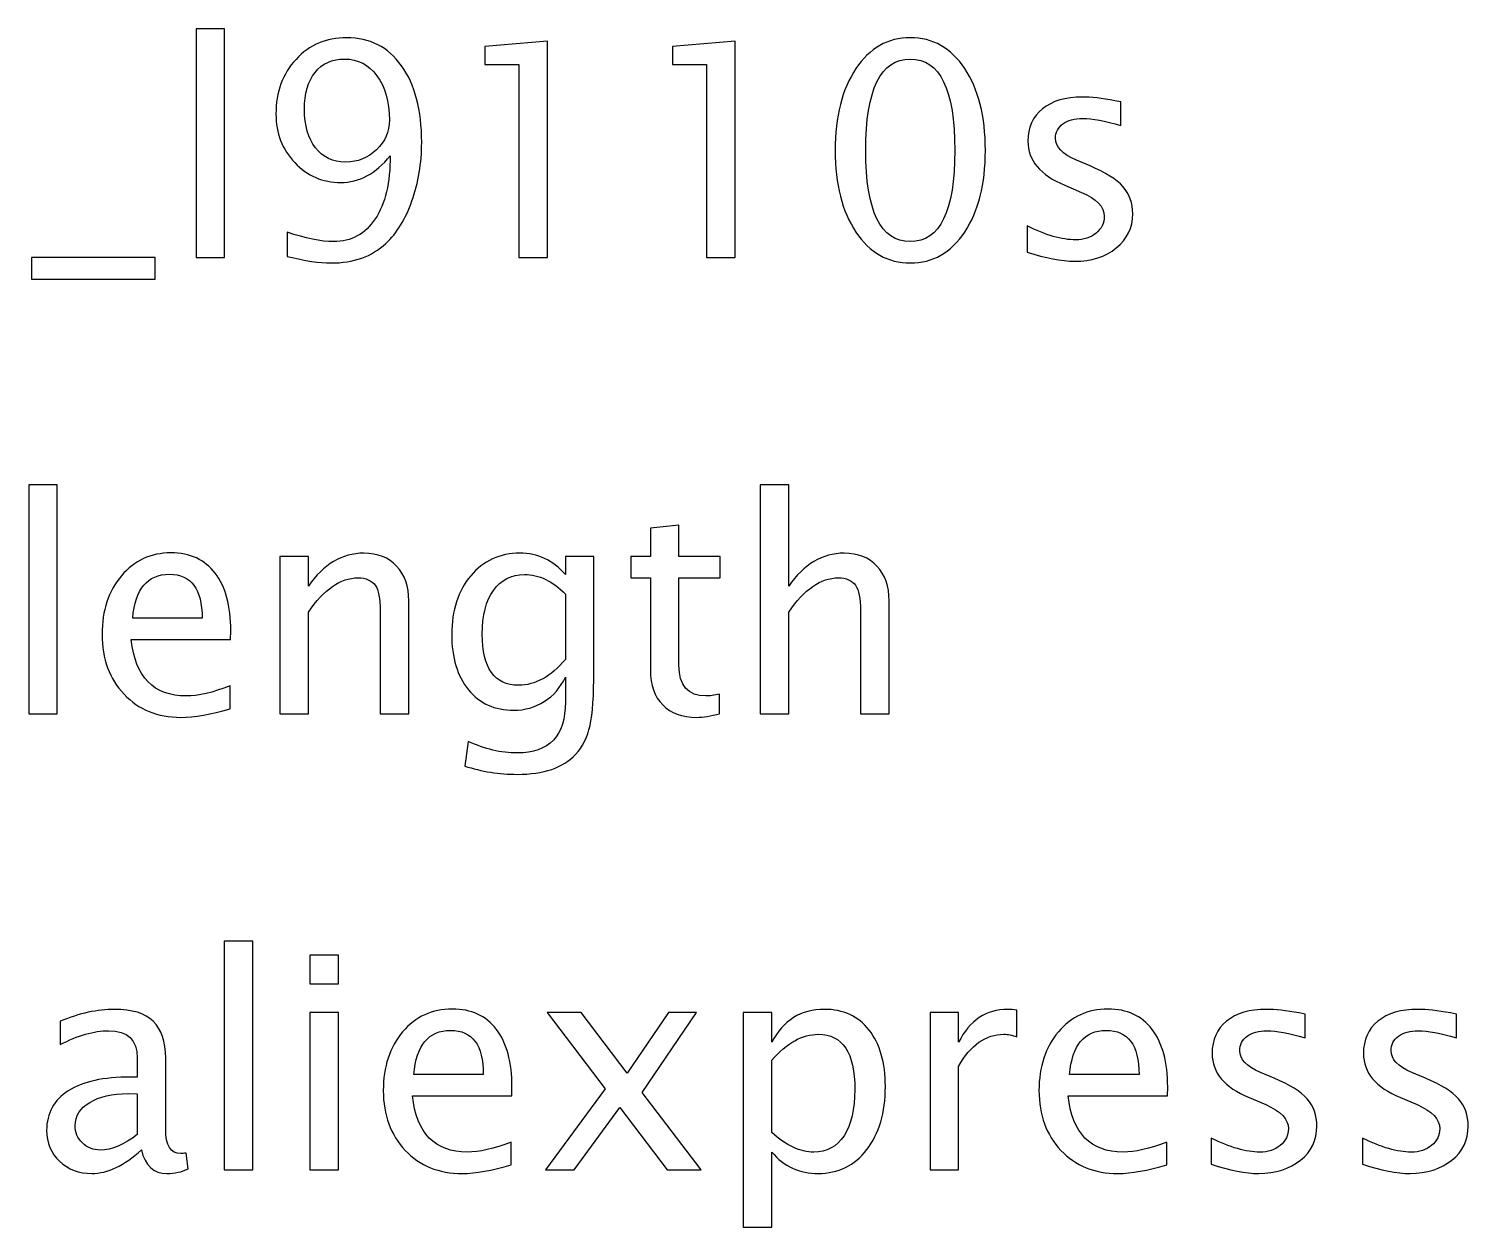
# Model space of a CAD drawing. Header units: centimetres. Extents: x -16.2 to 16.2, y -1.1 to 14.1.
# Drawn here: x 10.08 to 16.24, y 9.02 to 14.15 of the extents above; entities that cross this region are included whole.
import ezdxf

# ---------------------------------------------------------------- set-up
doc = ezdxf.new("R2010")
doc.units = ezdxf.units.CM
doc.header["$MEASUREMENT"] = 0
doc.layers.add('Layer 1', color=7, linetype='Continuous')

msp = doc.modelspace()

# ---------------------------------------------------------------- linework, layer by layer
at = {"layer": 'Layer 1'}
for points, knots in [([(10.79806, 13.17044), (10.79806, 13.17044), (10.79806, 14.14961), (10.79806, 14.14961), (10.79806, 14.14961), (10.79806, 14.14961), (10.91998, 14.14961), (10.91998, 14.14961), (10.91998, 14.14961), (10.91998, 14.14961), (10.91998, 13.17044), (10.91998, 13.17044), (10.91998, 13.17044), (10.91998, 13.17044), (10.79806, 13.17044), (10.79806, 13.17044)], [0, 0, 0, 0, 0.2, 0.2, 0.2, 0.2, 0.4, 0.4, 0.4, 0.4, 0.6, 0.6, 0.6, 0.6, 1, 1, 1, 1]), ([(11.18795, 13.17552), (11.18795, 13.17552), (11.18795, 13.27966), (11.18795, 13.27966), (11.18795, 13.27966), (11.26563, 13.25257), (11.33167, 13.23902), (11.38628, 13.23902), (11.38628, 13.23902), (11.46227, 13.23902), (11.52175, 13.27141), (11.56451, 13.33618), (11.56451, 13.33618), (11.60726, 13.40095), (11.62864, 13.49112), (11.62864, 13.60647), (11.62864, 13.60647), (11.56662, 13.53006), (11.49614, 13.49175), (11.41697, 13.49175), (11.41697, 13.49175), (11.33972, 13.49175), (11.2741, 13.52011), (11.22034, 13.57705), (11.22034, 13.57705), (11.16657, 13.63399), (11.13969, 13.70321), (11.13969, 13.78512), (11.13969, 13.78512), (11.13969, 13.8791), (11.16827, 13.95699), (11.22563, 14.0188), (11.22563, 14.0188), (11.28278, 14.08061), (11.35474, 14.11151), (11.44153, 14.11151), (11.44153, 14.11151), (11.54122, 14.11151), (11.61975, 14.07151), (11.67711, 13.9915), (11.67711, 13.9915), (11.73447, 13.91149), (11.76326, 13.80205), (11.76326, 13.66299), (11.76326, 13.66299), (11.76326, 13.57451), (11.7495, 13.49133), (11.72177, 13.41343), (11.72177, 13.41343), (11.69405, 13.33533), (11.657, 13.27479), (11.61023, 13.2314), (11.61023, 13.2314), (11.55054, 13.17552), (11.4718, 13.14758), (11.37443, 13.14758), (11.37443, 13.14758), (11.32638, 13.14758), (11.26436, 13.15689), (11.18795, 13.17552)], [0, 0, 0, 0, 0.0625, 0.0625, 0.0625, 0.0625, 0.125, 0.125, 0.125, 0.125, 0.1875, 0.1875, 0.1875, 0.1875, 0.25, 0.25, 0.25, 0.25, 0.3125, 0.3125, 0.3125, 0.3125, 0.375, 0.375, 0.375, 0.375, 0.4375, 0.4375, 0.4375, 0.4375, 0.5, 0.5, 0.5, 0.5, 0.5625, 0.5625, 0.5625, 0.5625, 0.625, 0.625, 0.625, 0.625, 0.6875, 0.6875, 0.6875, 0.6875, 0.75, 0.75, 0.75, 0.75, 0.8125, 0.8125, 0.8125, 0.8125, 0.875, 0.875, 0.875, 0.875, 1, 1, 1, 1]), ([(13.85367, 13.14758), (13.75736, 13.14758), (13.67968, 13.19182), (13.62084, 13.28008), (13.62084, 13.28008), (13.56178, 13.36835), (13.53236, 13.48477), (13.53236, 13.62955), (13.53236, 13.62955), (13.53236, 13.77433), (13.56178, 13.89074), (13.62084, 13.97901), (13.62084, 13.97901), (13.67968, 14.06727), (13.75736, 14.11151), (13.85367, 14.11151), (13.85367, 14.11151), (13.9504, 14.11151), (14.02808, 14.06748), (14.08693, 13.97943), (14.08693, 13.97943), (14.14556, 13.89138), (14.17498, 13.77475), (14.17498, 13.62955), (14.17498, 13.62955), (14.17498, 13.48477), (14.14556, 13.36835), (14.08693, 13.28008), (14.08693, 13.28008), (14.02808, 13.19182), (13.9504, 13.14758), (13.85367, 13.14758)], [0, 0, 0, 0, 0.1111111, 0.1111111, 0.1111111, 0.1111111, 0.2222222, 0.2222222, 0.2222222, 0.2222222, 0.3333333, 0.3333333, 0.3333333, 0.3333333, 0.4444444, 0.4444444, 0.4444444, 0.4444444, 0.5555556, 0.5555556, 0.5555556, 0.5555556, 0.6666667, 0.6666667, 0.6666667, 0.6666667, 0.7777778, 0.7777778, 0.7777778, 0.7777778, 1, 1, 1, 1]), ([(12.17897, 13.17044), (12.17897, 13.17044), (12.17897, 13.99721), (12.17897, 13.99721), (12.17897, 13.99721), (12.17897, 13.99721), (12.03292, 13.99721), (12.03292, 13.99721), (12.03292, 13.99721), (12.03292, 13.99721), (12.03292, 14.07341), (12.03292, 14.07341), (12.03292, 14.07341), (12.03292, 14.07341), (12.30089, 14.09627), (12.30089, 14.09627), (12.30089, 14.09627), (12.30089, 14.09627), (12.30089, 13.17044), (12.30089, 13.17044), (12.30089, 13.17044), (12.30089, 13.17044), (12.17897, 13.17044), (12.17897, 13.17044)], [0, 0, 0, 0, 0.1428571, 0.1428571, 0.1428571, 0.1428571, 0.2857143, 0.2857143, 0.2857143, 0.2857143, 0.4285714, 0.4285714, 0.4285714, 0.4285714, 0.5714286, 0.5714286, 0.5714286, 0.5714286, 0.7142857, 0.7142857, 0.7142857, 0.7142857, 1, 1, 1, 1]), ([(12.98203, 13.17044), (12.98203, 13.17044), (12.98203, 13.99721), (12.98203, 13.99721), (12.98203, 13.99721), (12.98203, 13.99721), (12.83598, 13.99721), (12.83598, 13.99721), (12.83598, 13.99721), (12.83598, 13.99721), (12.83598, 14.07341), (12.83598, 14.07341), (12.83598, 14.07341), (12.83598, 14.07341), (13.10395, 14.09627), (13.10395, 14.09627), (13.10395, 14.09627), (13.10395, 14.09627), (13.10395, 13.17044), (13.10395, 13.17044), (13.10395, 13.17044), (13.10395, 13.17044), (12.98203, 13.17044), (12.98203, 13.17044)], [0, 0, 0, 0, 0.1428571, 0.1428571, 0.1428571, 0.1428571, 0.2857143, 0.2857143, 0.2857143, 0.2857143, 0.4285714, 0.4285714, 0.4285714, 0.4285714, 0.5714286, 0.5714286, 0.5714286, 0.5714286, 0.7142857, 0.7142857, 0.7142857, 0.7142857, 1, 1, 1, 1]), ([(11.26161, 13.80586), (11.26161, 13.73601), (11.27749, 13.68077), (11.30924, 13.64013), (11.30924, 13.64013), (11.34099, 13.5997), (11.38374, 13.57938), (11.43772, 13.57938), (11.43772, 13.57938), (11.48958, 13.57938), (11.53381, 13.59695), (11.57022, 13.63209), (11.57022, 13.63209), (11.60663, 13.66722), (11.62483, 13.70977), (11.62483, 13.7593), (11.62483, 13.7593), (11.62483, 13.83761), (11.60726, 13.90069), (11.57191, 13.94832), (11.57191, 13.94832), (11.53678, 13.99615), (11.49063, 14.02007), (11.43327, 14.02007), (11.43327, 14.02007), (11.37972, 14.02007), (11.33781, 14.00102), (11.30733, 13.96292), (11.30733, 13.96292), (11.27685, 13.92482), (11.26161, 13.87254), (11.26161, 13.80586)], [0, 0, 0, 0, 0.1111111, 0.1111111, 0.1111111, 0.1111111, 0.2222222, 0.2222222, 0.2222222, 0.2222222, 0.3333333, 0.3333333, 0.3333333, 0.3333333, 0.4444444, 0.4444444, 0.4444444, 0.4444444, 0.5555556, 0.5555556, 0.5555556, 0.5555556, 0.6666667, 0.6666667, 0.6666667, 0.6666667, 0.7777778, 0.7777778, 0.7777778, 0.7777778, 1, 1, 1, 1]), ([(13.85346, 13.23902), (13.98067, 13.23902), (14.04417, 13.3692), (14.04417, 13.62955), (14.04417, 13.62955), (14.04417, 13.8899), (13.98067, 14.02007), (13.85346, 14.02007), (13.85346, 14.02007), (13.72667, 14.02007), (13.66317, 13.8899), (13.66317, 13.62955), (13.66317, 13.62955), (13.66317, 13.3692), (13.72667, 13.23902), (13.85346, 13.23902)], [0, 0, 0, 0, 0.2, 0.2, 0.2, 0.2, 0.4, 0.4, 0.4, 0.4, 0.6, 0.6, 0.6, 0.6, 1, 1, 1, 1]), ([(14.3532, 13.19457), (14.3532, 13.19457), (14.3532, 13.30633), (14.3532, 13.30633), (14.3532, 13.30633), (14.433, 13.26654), (14.50221, 13.24664), (14.56127, 13.24664), (14.56127, 13.24664), (14.59641, 13.24664), (14.62562, 13.25617), (14.64869, 13.27522), (14.64869, 13.27522), (14.67176, 13.29405), (14.6834, 13.31776), (14.6834, 13.34634), (14.6834, 13.34634), (14.6834, 13.38803), (14.65102, 13.42254), (14.58625, 13.44984), (14.58625, 13.44984), (14.58625, 13.44984), (14.51491, 13.48011), (14.51491, 13.48011), (14.51491, 13.48011), (14.40972, 13.52371), (14.35701, 13.58679), (14.35701, 13.6687), (14.35701, 13.6687), (14.35701, 13.72734), (14.37775, 13.77348), (14.41924, 13.80713), (14.41924, 13.80713), (14.46073, 13.84079), (14.51767, 13.85751), (14.58984, 13.85751), (14.58984, 13.85751), (14.62731, 13.85751), (14.67388, 13.85243), (14.72912, 13.84206), (14.72912, 13.84206), (14.72912, 13.84206), (14.75452, 13.83719), (14.75452, 13.83719), (14.75452, 13.83719), (14.75452, 13.83719), (14.75452, 13.73559), (14.75452, 13.73559), (14.75452, 13.73559), (14.68658, 13.75591), (14.63239, 13.76607), (14.59196, 13.76607), (14.59196, 13.76607), (14.5564, 13.76607), (14.52825, 13.75824), (14.50687, 13.74279), (14.50687, 13.74279), (14.4857, 13.72734), (14.47512, 13.70659), (14.47512, 13.68056), (14.47512, 13.68056), (14.47512, 13.64394), (14.50475, 13.61282), (14.56423, 13.58764), (14.56423, 13.58764), (14.56423, 13.58764), (14.62286, 13.56287), (14.62286, 13.56287), (14.62286, 13.56287), (14.68933, 13.53493), (14.73632, 13.5053), (14.76383, 13.47418), (14.76383, 13.47418), (14.79156, 13.44307), (14.80532, 13.40412), (14.80532, 13.35755), (14.80532, 13.35755), (14.80532, 13.2985), (14.78204, 13.25003), (14.73526, 13.21214), (14.73526, 13.21214), (14.68869, 13.17425), (14.629, 13.1552), (14.5564, 13.1552), (14.5564, 13.1552), (14.50052, 13.1552), (14.433, 13.16832), (14.3532, 13.19457)], [0, 0, 0, 0, 0.0434783, 0.0434783, 0.0434783, 0.0434783, 0.0869565, 0.0869565, 0.0869565, 0.0869565, 0.1304348, 0.1304348, 0.1304348, 0.1304348, 0.173913, 0.173913, 0.173913, 0.173913, 0.2173913, 0.2173913, 0.2173913, 0.2173913, 0.2608696, 0.2608696, 0.2608696, 0.2608696, 0.3043478, 0.3043478, 0.3043478, 0.3043478, 0.3478261, 0.3478261, 0.3478261, 0.3478261, 0.3913043, 0.3913043, 0.3913043, 0.3913043, 0.4347826, 0.4347826, 0.4347826, 0.4347826, 0.4782609, 0.4782609, 0.4782609, 0.4782609, 0.5217391, 0.5217391, 0.5217391, 0.5217391, 0.5652174, 0.5652174, 0.5652174, 0.5652174, 0.6086957, 0.6086957, 0.6086957, 0.6086957, 0.6521739, 0.6521739, 0.6521739, 0.6521739, 0.6956522, 0.6956522, 0.6956522, 0.6956522, 0.7391304, 0.7391304, 0.7391304, 0.7391304, 0.7826087, 0.7826087, 0.7826087, 0.7826087, 0.826087, 0.826087, 0.826087, 0.826087, 0.8695652, 0.8695652, 0.8695652, 0.8695652, 0.9130435, 0.9130435, 0.9130435, 0.9130435, 1, 1, 1, 1]), ([(10.09448, 13.079), (10.09448, 13.079), (10.09448, 13.17044), (10.09448, 13.17044), (10.09448, 13.17044), (10.09448, 13.17044), (10.6228, 13.17044), (10.6228, 13.17044), (10.6228, 13.17044), (10.6228, 13.17044), (10.6228, 13.079), (10.6228, 13.079), (10.6228, 13.079), (10.6228, 13.079), (10.09448, 13.079), (10.09448, 13.079)], [0, 0, 0, 0, 0.2, 0.2, 0.2, 0.2, 0.4, 0.4, 0.4, 0.4, 0.6, 0.6, 0.6, 0.6, 1, 1, 1, 1]), ([(10.08221, 11.21887), (10.08221, 11.21887), (10.08221, 12.19804), (10.08221, 12.19804), (10.08221, 12.19804), (10.08221, 12.19804), (10.20413, 12.19804), (10.20413, 12.19804), (10.20413, 12.19804), (10.20413, 12.19804), (10.20413, 11.21887), (10.20413, 11.21887), (10.20413, 11.21887), (10.20413, 11.21887), (10.08221, 11.21887), (10.08221, 11.21887)], [0, 0, 0, 0, 0.2, 0.2, 0.2, 0.2, 0.4, 0.4, 0.4, 0.4, 0.6, 0.6, 0.6, 0.6, 1, 1, 1, 1]), ([(13.21192, 11.21887), (13.21192, 11.21887), (13.21192, 12.19804), (13.21192, 12.19804), (13.21192, 12.19804), (13.21192, 12.19804), (13.33384, 12.19804), (13.33384, 12.19804), (13.33384, 12.19804), (13.33384, 12.19804), (13.33384, 11.76476), (13.33384, 11.76476), (13.33384, 11.76476), (13.3984, 11.85895), (13.47756, 11.90594), (13.57112, 11.90594), (13.57112, 11.90594), (13.62996, 11.90594), (13.67674, 11.88753), (13.71124, 11.85048), (13.71124, 11.85048), (13.74574, 11.81365), (13.7631, 11.76391), (13.7631, 11.70168), (13.7631, 11.70168), (13.7631, 11.70168), (13.7631, 11.21887), (13.7631, 11.21887), (13.7631, 11.21887), (13.7631, 11.21887), (13.64118, 11.21887), (13.64118, 11.21887), (13.64118, 11.21887), (13.64118, 11.21887), (13.64118, 11.66189), (13.64118, 11.66189), (13.64118, 11.66189), (13.64118, 11.71184), (13.63377, 11.7474), (13.61917, 11.76857), (13.61917, 11.76857), (13.60435, 11.78995), (13.58001, 11.80053), (13.54593, 11.80053), (13.54593, 11.80053), (13.471, 11.80053), (13.4003, 11.75164), (13.33384, 11.65385), (13.33384, 11.65385), (13.33384, 11.65385), (13.33384, 11.21887), (13.33384, 11.21887), (13.33384, 11.21887), (13.33384, 11.21887), (13.21192, 11.21887), (13.21192, 11.21887)], [0, 0, 0, 0, 0.0666667, 0.0666667, 0.0666667, 0.0666667, 0.1333333, 0.1333333, 0.1333333, 0.1333333, 0.2, 0.2, 0.2, 0.2, 0.2666667, 0.2666667, 0.2666667, 0.2666667, 0.3333333, 0.3333333, 0.3333333, 0.3333333, 0.4, 0.4, 0.4, 0.4, 0.4666667, 0.4666667, 0.4666667, 0.4666667, 0.5333333, 0.5333333, 0.5333333, 0.5333333, 0.6, 0.6, 0.6, 0.6, 0.6666667, 0.6666667, 0.6666667, 0.6666667, 0.7333333, 0.7333333, 0.7333333, 0.7333333, 0.8, 0.8, 0.8, 0.8, 0.8666667, 0.8666667, 0.8666667, 0.8666667, 1, 1, 1, 1]), ([(13.03793, 11.21908), (13.00025, 11.20871), (12.96745, 11.20363), (12.93972, 11.20363), (12.93972, 11.20363), (12.87749, 11.20363), (12.82902, 11.22141), (12.7943, 11.25697), (12.7943, 11.25697), (12.75938, 11.29253), (12.74202, 11.34185), (12.74202, 11.40514), (12.74202, 11.40514), (12.74202, 11.40514), (12.74202, 11.80053), (12.74202, 11.80053), (12.74202, 11.80053), (12.74202, 11.80053), (12.65778, 11.80053), (12.65778, 11.80053), (12.65778, 11.80053), (12.65778, 11.80053), (12.65778, 11.89197), (12.65778, 11.89197), (12.65778, 11.89197), (12.65778, 11.89197), (12.74202, 11.89197), (12.74202, 11.89197), (12.74202, 11.89197), (12.74202, 11.89197), (12.74202, 12.01368), (12.74202, 12.01368), (12.74202, 12.01368), (12.74202, 12.01368), (12.86394, 12.02532), (12.86394, 12.02532), (12.86394, 12.02532), (12.86394, 12.02532), (12.86394, 11.89197), (12.86394, 11.89197), (12.86394, 11.89197), (12.86394, 11.89197), (13.04047, 11.89197), (13.04047, 11.89197), (13.04047, 11.89197), (13.04047, 11.89197), (13.04047, 11.80053), (13.04047, 11.80053), (13.04047, 11.80053), (13.04047, 11.80053), (12.86394, 11.80053), (12.86394, 11.80053), (12.86394, 11.80053), (12.86394, 11.80053), (12.86394, 11.42715), (12.86394, 11.42715), (12.86394, 11.42715), (12.86394, 11.3391), (12.90225, 11.29507), (12.97866, 11.29507), (12.97866, 11.29507), (12.99496, 11.29507), (13.01465, 11.29782), (13.03793, 11.30311), (13.03793, 11.30311), (13.03793, 11.30311), (13.03793, 11.21908), (13.03793, 11.21908)], [0, 0, 0, 0, 0.0555556, 0.0555556, 0.0555556, 0.0555556, 0.1111111, 0.1111111, 0.1111111, 0.1111111, 0.1666667, 0.1666667, 0.1666667, 0.1666667, 0.2222222, 0.2222222, 0.2222222, 0.2222222, 0.2777778, 0.2777778, 0.2777778, 0.2777778, 0.3333333, 0.3333333, 0.3333333, 0.3333333, 0.3888889, 0.3888889, 0.3888889, 0.3888889, 0.4444444, 0.4444444, 0.4444444, 0.4444444, 0.5, 0.5, 0.5, 0.5, 0.5555556, 0.5555556, 0.5555556, 0.5555556, 0.6111111, 0.6111111, 0.6111111, 0.6111111, 0.6666667, 0.6666667, 0.6666667, 0.6666667, 0.7222222, 0.7222222, 0.7222222, 0.7222222, 0.7777778, 0.7777778, 0.7777778, 0.7777778, 0.8333333, 0.8333333, 0.8333333, 0.8333333, 0.8888889, 0.8888889, 0.8888889, 0.8888889, 1, 1, 1, 1]), ([(10.94327, 11.24046), (10.86136, 11.21591), (10.79129, 11.20363), (10.73287, 11.20363), (10.73287, 11.20363), (10.63318, 11.20363), (10.55211, 11.23665), (10.48967, 11.30248), (10.48967, 11.30248), (10.42723, 11.36831), (10.3959, 11.45361), (10.3959, 11.5586), (10.3959, 11.5586), (10.3959, 11.66041), (10.42342, 11.74402), (10.47866, 11.80942), (10.47866, 11.80942), (10.53391, 11.87461), (10.6046, 11.90721), (10.69075, 11.90721), (10.69075, 11.90721), (10.77224, 11.90721), (10.83532, 11.87821), (10.87977, 11.82022), (10.87977, 11.82022), (10.92422, 11.76222), (10.94645, 11.68009), (10.94645, 11.57362), (10.94645, 11.57362), (10.94645, 11.57362), (10.94581, 11.53637), (10.94581, 11.53637), (10.94581, 11.53637), (10.94581, 11.53637), (10.52036, 11.53637), (10.52036, 11.53637), (10.52036, 11.53637), (10.53814, 11.3755), (10.61667, 11.29507), (10.75573, 11.29507), (10.75573, 11.29507), (10.80675, 11.29507), (10.86919, 11.30946), (10.94327, 11.33825), (10.94327, 11.33825), (10.94327, 11.33825), (10.94327, 11.24046), (10.94327, 11.24046)], [0, 0, 0, 0, 0.0769231, 0.0769231, 0.0769231, 0.0769231, 0.1538462, 0.1538462, 0.1538462, 0.1538462, 0.2307692, 0.2307692, 0.2307692, 0.2307692, 0.3076923, 0.3076923, 0.3076923, 0.3076923, 0.3846154, 0.3846154, 0.3846154, 0.3846154, 0.4615385, 0.4615385, 0.4615385, 0.4615385, 0.5384615, 0.5384615, 0.5384615, 0.5384615, 0.6153846, 0.6153846, 0.6153846, 0.6153846, 0.6923077, 0.6923077, 0.6923077, 0.6923077, 0.7692308, 0.7692308, 0.7692308, 0.7692308, 0.8461538, 0.8461538, 0.8461538, 0.8461538, 1, 1, 1, 1]), ([(11.15684, 11.21887), (11.15684, 11.21887), (11.15684, 11.89197), (11.15684, 11.89197), (11.15684, 11.89197), (11.15684, 11.89197), (11.27876, 11.89197), (11.27876, 11.89197), (11.27876, 11.89197), (11.27876, 11.89197), (11.27876, 11.76476), (11.27876, 11.76476), (11.27876, 11.76476), (11.34332, 11.85895), (11.42248, 11.90594), (11.51604, 11.90594), (11.51604, 11.90594), (11.57488, 11.90594), (11.62166, 11.88753), (11.65616, 11.85048), (11.65616, 11.85048), (11.69066, 11.81365), (11.70802, 11.76391), (11.70802, 11.70168), (11.70802, 11.70168), (11.70802, 11.70168), (11.70802, 11.21887), (11.70802, 11.21887), (11.70802, 11.21887), (11.70802, 11.21887), (11.5861, 11.21887), (11.5861, 11.21887), (11.5861, 11.21887), (11.5861, 11.21887), (11.5861, 11.66189), (11.5861, 11.66189), (11.5861, 11.66189), (11.5861, 11.71184), (11.57869, 11.7474), (11.56409, 11.76857), (11.56409, 11.76857), (11.54927, 11.78995), (11.52493, 11.80053), (11.49085, 11.80053), (11.49085, 11.80053), (11.41592, 11.80053), (11.34522, 11.75164), (11.27876, 11.65385), (11.27876, 11.65385), (11.27876, 11.65385), (11.27876, 11.21887), (11.27876, 11.21887), (11.27876, 11.21887), (11.27876, 11.21887), (11.15684, 11.21887), (11.15684, 11.21887)], [0, 0, 0, 0, 0.0666667, 0.0666667, 0.0666667, 0.0666667, 0.1333333, 0.1333333, 0.1333333, 0.1333333, 0.2, 0.2, 0.2, 0.2, 0.2666667, 0.2666667, 0.2666667, 0.2666667, 0.3333333, 0.3333333, 0.3333333, 0.3333333, 0.4, 0.4, 0.4, 0.4, 0.4666667, 0.4666667, 0.4666667, 0.4666667, 0.5333333, 0.5333333, 0.5333333, 0.5333333, 0.6, 0.6, 0.6, 0.6, 0.6666667, 0.6666667, 0.6666667, 0.6666667, 0.7333333, 0.7333333, 0.7333333, 0.7333333, 0.8, 0.8, 0.8, 0.8, 0.8666667, 0.8666667, 0.8666667, 0.8666667, 1, 1, 1, 1]), ([(11.94763, 10.99535), (11.94763, 10.99535), (11.96202, 11.10076), (11.96202, 11.10076), (11.96202, 11.10076), (12.03272, 11.06774), (12.10278, 11.05123), (12.172, 11.05123), (12.172, 11.05123), (12.30937, 11.05123), (12.37816, 11.12404), (12.37816, 11.26946), (12.37816, 11.26946), (12.37816, 11.26946), (12.37816, 11.37529), (12.37816, 11.37529), (12.37816, 11.37529), (12.35699, 11.33063), (12.32694, 11.29613), (12.28778, 11.27136), (12.28778, 11.27136), (12.24862, 11.2466), (12.20502, 11.23411), (12.15697, 11.23411), (12.15697, 11.23411), (12.07548, 11.23411), (12.01092, 11.26332), (11.96329, 11.32174), (11.96329, 11.32174), (11.91567, 11.38016), (11.89175, 11.45932), (11.89175, 11.55923), (11.89175, 11.55923), (11.89175, 11.66147), (11.91884, 11.74486), (11.97303, 11.80942), (11.97303, 11.80942), (12.02743, 11.87377), (12.09749, 11.90594), (12.18364, 11.90594), (12.18364, 11.90594), (12.25899, 11.90594), (12.32397, 11.87546), (12.37816, 11.81429), (12.37816, 11.81429), (12.37816, 11.81429), (12.37816, 11.89197), (12.37816, 11.89197), (12.37816, 11.89197), (12.37816, 11.89197), (12.50008, 11.89197), (12.50008, 11.89197), (12.50008, 11.89197), (12.50008, 11.89197), (12.50008, 11.4026), (12.50008, 11.4026), (12.50008, 11.4026), (12.50008, 11.2974), (12.49458, 11.21951), (12.48357, 11.16892), (12.48357, 11.16892), (12.47278, 11.11833), (12.45203, 11.07684), (12.42198, 11.04467), (12.42198, 11.04467), (12.36864, 10.98815), (12.28524, 10.95979), (12.172, 10.95979), (12.172, 10.95979), (12.09432, 10.95979), (12.0196, 10.97164), (11.94763, 10.99535)], [0, 0, 0, 0, 0.0526316, 0.0526316, 0.0526316, 0.0526316, 0.1052632, 0.1052632, 0.1052632, 0.1052632, 0.1578947, 0.1578947, 0.1578947, 0.1578947, 0.2105263, 0.2105263, 0.2105263, 0.2105263, 0.2631579, 0.2631579, 0.2631579, 0.2631579, 0.3157895, 0.3157895, 0.3157895, 0.3157895, 0.3684211, 0.3684211, 0.3684211, 0.3684211, 0.4210526, 0.4210526, 0.4210526, 0.4210526, 0.4736842, 0.4736842, 0.4736842, 0.4736842, 0.5263158, 0.5263158, 0.5263158, 0.5263158, 0.5789474, 0.5789474, 0.5789474, 0.5789474, 0.6315789, 0.6315789, 0.6315789, 0.6315789, 0.6842105, 0.6842105, 0.6842105, 0.6842105, 0.7368421, 0.7368421, 0.7368421, 0.7368421, 0.7894737, 0.7894737, 0.7894737, 0.7894737, 0.8421053, 0.8421053, 0.8421053, 0.8421053, 0.8947368, 0.8947368, 0.8947368, 0.8947368, 1, 1, 1, 1]), ([(10.52671, 11.62781), (10.52671, 11.62781), (10.82389, 11.62781), (10.82389, 11.62781), (10.82389, 11.62781), (10.82389, 11.75312), (10.77711, 11.81577), (10.68377, 11.81577), (10.68377, 11.81577), (10.58979, 11.81577), (10.53751, 11.75312), (10.52671, 11.62781)], [0, 0, 0, 0, 0.25, 0.25, 0.25, 0.25, 0.5, 0.5, 0.5, 0.5, 1, 1, 1, 1]), ([(12.37816, 11.4517), (12.37816, 11.4517), (12.37816, 11.73089), (12.37816, 11.73089), (12.37816, 11.73089), (12.3244, 11.78656), (12.26577, 11.8145), (12.20248, 11.8145), (12.20248, 11.8145), (12.14617, 11.8145), (12.10215, 11.79206), (12.0704, 11.74698), (12.0704, 11.74698), (12.03844, 11.70211), (12.02256, 11.63966), (12.02256, 11.56008), (12.02256, 11.56008), (12.02256, 11.41382), (12.07442, 11.34079), (12.17835, 11.34079), (12.17835, 11.34079), (12.24904, 11.34079), (12.31572, 11.37783), (12.37816, 11.4517)], [0, 0, 0, 0, 0.1428571, 0.1428571, 0.1428571, 0.1428571, 0.2857143, 0.2857143, 0.2857143, 0.2857143, 0.4285714, 0.4285714, 0.4285714, 0.4285714, 0.5714286, 0.5714286, 0.5714286, 0.5714286, 0.7142857, 0.7142857, 0.7142857, 0.7142857, 1, 1, 1, 1]), ([(10.91829, 9.2673), (10.91829, 9.2673), (10.91829, 10.24647), (10.91829, 10.24647), (10.91829, 10.24647), (10.91829, 10.24647), (11.04021, 10.24647), (11.04021, 10.24647), (11.04021, 10.24647), (11.04021, 10.24647), (11.04021, 9.2673), (11.04021, 9.2673), (11.04021, 9.2673), (11.04021, 9.2673), (10.91829, 9.2673), (10.91829, 9.2673)], [0, 0, 0, 0, 0.2, 0.2, 0.2, 0.2, 0.4, 0.4, 0.4, 0.4, 0.6, 0.6, 0.6, 0.6, 1, 1, 1, 1]), ([(11.28532, 10.06359), (11.28532, 10.06359), (11.28532, 10.18551), (11.28532, 10.18551), (11.28532, 10.18551), (11.28532, 10.18551), (11.40724, 10.18551), (11.40724, 10.18551), (11.40724, 10.18551), (11.40724, 10.18551), (11.40724, 10.06359), (11.40724, 10.06359), (11.40724, 10.06359), (11.40724, 10.06359), (11.28532, 10.06359), (11.28532, 10.06359)], [0, 0, 0, 0, 0.2, 0.2, 0.2, 0.2, 0.4, 0.4, 0.4, 0.4, 0.6, 0.6, 0.6, 0.6, 1, 1, 1, 1]), ([(10.56396, 9.35303), (10.49073, 9.28572), (10.42024, 9.25206), (10.35251, 9.25206), (10.35251, 9.25206), (10.29684, 9.25206), (10.25048, 9.26942), (10.21387, 9.30434), (10.21387, 9.30434), (10.17704, 9.33927), (10.15862, 9.38329), (10.15862, 9.43642), (10.15862, 9.43642), (10.15862, 9.50987), (10.18952, 9.56639), (10.25133, 9.60576), (10.25133, 9.60576), (10.31314, 9.64513), (10.40183, 9.66481), (10.5174, 9.66481), (10.5174, 9.66481), (10.5174, 9.66481), (10.54597, 9.66481), (10.54597, 9.66481), (10.54597, 9.66481), (10.54597, 9.66481), (10.54597, 9.74588), (10.54597, 9.74588), (10.54597, 9.74588), (10.54597, 9.82398), (10.50533, 9.86293), (10.42384, 9.86293), (10.42384, 9.86293), (10.36076, 9.86293), (10.29176, 9.84303), (10.21704, 9.80324), (10.21704, 9.80324), (10.21704, 9.80324), (10.21704, 9.90357), (10.21704, 9.90357), (10.21704, 9.90357), (10.29917, 9.93744), (10.37664, 9.95437), (10.44924, 9.95437), (10.44924, 9.95437), (10.52396, 9.95437), (10.5792, 9.93744), (10.61455, 9.90336), (10.61455, 9.90336), (10.65011, 9.86928), (10.66789, 9.81679), (10.66789, 9.74588), (10.66789, 9.74588), (10.66789, 9.74588), (10.66789, 9.44171), (10.66789, 9.44171), (10.66789, 9.44171), (10.66789, 9.37208), (10.68927, 9.33715), (10.73224, 9.33715), (10.73224, 9.33715), (10.73753, 9.33715), (10.74536, 9.338), (10.75573, 9.33969), (10.75573, 9.33969), (10.75573, 9.33969), (10.76441, 9.27196), (10.76441, 9.27196), (10.76441, 9.27196), (10.73668, 9.25862), (10.7062, 9.25206), (10.67276, 9.25206), (10.67276, 9.25206), (10.61582, 9.25206), (10.57963, 9.28572), (10.56396, 9.35303)], [0, 0, 0, 0, 0.05, 0.05, 0.05, 0.05, 0.1, 0.1, 0.1, 0.1, 0.15, 0.15, 0.15, 0.15, 0.2, 0.2, 0.2, 0.2, 0.25, 0.25, 0.25, 0.25, 0.3, 0.3, 0.3, 0.3, 0.35, 0.35, 0.35, 0.35, 0.4, 0.4, 0.4, 0.4, 0.45, 0.45, 0.45, 0.45, 0.5, 0.5, 0.5, 0.5, 0.55, 0.55, 0.55, 0.55, 0.6, 0.6, 0.6, 0.6, 0.65, 0.65, 0.65, 0.65, 0.7, 0.7, 0.7, 0.7, 0.75, 0.75, 0.75, 0.75, 0.8, 0.8, 0.8, 0.8, 0.85, 0.85, 0.85, 0.85, 0.9, 0.9, 0.9, 0.9, 1, 1, 1, 1]), ([(11.28532, 9.2673), (11.28532, 9.2673), (11.28532, 9.9404), (11.28532, 9.9404), (11.28532, 9.9404), (11.28532, 9.9404), (11.40724, 9.9404), (11.40724, 9.9404), (11.40724, 9.9404), (11.40724, 9.9404), (11.40724, 9.2673), (11.40724, 9.2673), (11.40724, 9.2673), (11.40724, 9.2673), (11.28532, 9.2673), (11.28532, 9.2673)], [0, 0, 0, 0, 0.2, 0.2, 0.2, 0.2, 0.4, 0.4, 0.4, 0.4, 0.6, 0.6, 0.6, 0.6, 1, 1, 1, 1]), ([(12.14638, 9.28889), (12.06447, 9.26434), (11.9944, 9.25206), (11.93598, 9.25206), (11.93598, 9.25206), (11.83629, 9.25206), (11.75522, 9.28508), (11.69278, 9.35091), (11.69278, 9.35091), (11.63034, 9.41674), (11.59901, 9.50204), (11.59901, 9.60703), (11.59901, 9.60703), (11.59901, 9.70884), (11.62653, 9.79245), (11.68177, 9.85785), (11.68177, 9.85785), (11.73702, 9.92304), (11.80771, 9.95564), (11.89386, 9.95564), (11.89386, 9.95564), (11.97535, 9.95564), (12.03843, 9.92664), (12.08288, 9.86865), (12.08288, 9.86865), (12.12733, 9.81065), (12.14956, 9.72852), (12.14956, 9.62205), (12.14956, 9.62205), (12.14956, 9.62205), (12.14892, 9.5848), (12.14892, 9.5848), (12.14892, 9.5848), (12.14892, 9.5848), (11.72347, 9.5848), (11.72347, 9.5848), (11.72347, 9.5848), (11.74125, 9.42393), (11.81978, 9.3435), (11.95884, 9.3435), (11.95884, 9.3435), (12.00986, 9.3435), (12.0723, 9.35789), (12.14638, 9.38668), (12.14638, 9.38668), (12.14638, 9.38668), (12.14638, 9.28889), (12.14638, 9.28889)], [0, 0, 0, 0, 0.0769231, 0.0769231, 0.0769231, 0.0769231, 0.1538462, 0.1538462, 0.1538462, 0.1538462, 0.2307692, 0.2307692, 0.2307692, 0.2307692, 0.3076923, 0.3076923, 0.3076923, 0.3076923, 0.3846154, 0.3846154, 0.3846154, 0.3846154, 0.4615385, 0.4615385, 0.4615385, 0.4615385, 0.5384615, 0.5384615, 0.5384615, 0.5384615, 0.6153846, 0.6153846, 0.6153846, 0.6153846, 0.6923077, 0.6923077, 0.6923077, 0.6923077, 0.7692308, 0.7692308, 0.7692308, 0.7692308, 0.8461538, 0.8461538, 0.8461538, 0.8461538, 1, 1, 1, 1]), ([(12.29264, 9.2673), (12.29264, 9.2673), (12.54897, 9.61465), (12.54897, 9.61465), (12.54897, 9.61465), (12.54897, 9.61465), (12.30026, 9.9404), (12.30026, 9.9404), (12.30026, 9.9404), (12.30026, 9.9404), (12.44568, 9.9404), (12.44568, 9.9404), (12.44568, 9.9404), (12.44568, 9.9404), (12.6421, 9.68111), (12.6421, 9.68111), (12.6421, 9.68111), (12.6421, 9.68111), (12.8199, 9.9404), (12.8199, 9.9404), (12.8199, 9.9404), (12.8199, 9.9404), (12.93907, 9.9404), (12.93907, 9.9404), (12.93907, 9.9404), (12.93907, 9.9404), (12.70624, 9.59898), (12.70624, 9.59898), (12.70624, 9.59898), (12.70624, 9.59898), (12.95939, 9.2673), (12.95939, 9.2673), (12.95939, 9.2673), (12.95939, 9.2673), (12.81398, 9.2673), (12.81398, 9.2673), (12.81398, 9.2673), (12.81398, 9.2673), (12.6112, 9.534), (12.6112, 9.534), (12.6112, 9.534), (12.6112, 9.534), (12.41498, 9.2673), (12.41498, 9.2673), (12.41498, 9.2673), (12.41498, 9.2673), (12.29264, 9.2673), (12.29264, 9.2673)], [0, 0, 0, 0, 0.0769231, 0.0769231, 0.0769231, 0.0769231, 0.1538462, 0.1538462, 0.1538462, 0.1538462, 0.2307692, 0.2307692, 0.2307692, 0.2307692, 0.3076923, 0.3076923, 0.3076923, 0.3076923, 0.3846154, 0.3846154, 0.3846154, 0.3846154, 0.4615385, 0.4615385, 0.4615385, 0.4615385, 0.5384615, 0.5384615, 0.5384615, 0.5384615, 0.6153846, 0.6153846, 0.6153846, 0.6153846, 0.6923077, 0.6923077, 0.6923077, 0.6923077, 0.7692308, 0.7692308, 0.7692308, 0.7692308, 0.8461538, 0.8461538, 0.8461538, 0.8461538, 1, 1, 1, 1]), ([(13.13888, 9.02219), (13.13888, 9.02219), (13.13888, 9.9404), (13.13888, 9.9404), (13.13888, 9.9404), (13.13888, 9.9404), (13.2608, 9.9404), (13.2608, 9.9404), (13.2608, 9.9404), (13.2608, 9.9404), (13.2608, 9.81319), (13.2608, 9.81319), (13.2608, 9.81319), (13.31075, 9.90738), (13.3859, 9.95437), (13.48601, 9.95437), (13.48601, 9.95437), (13.56708, 9.95437), (13.63079, 9.92495), (13.67736, 9.86589), (13.67736, 9.86589), (13.72393, 9.80684), (13.74721, 9.72619), (13.74721, 9.62396), (13.74721, 9.62396), (13.74721, 9.51262), (13.72075, 9.42266), (13.66805, 9.35451), (13.66805, 9.35451), (13.61534, 9.28614), (13.54592, 9.25206), (13.45998, 9.25206), (13.45998, 9.25206), (13.38018, 9.25206), (13.31372, 9.28254), (13.2608, 9.34371), (13.2608, 9.34371), (13.2608, 9.34371), (13.2608, 9.02219), (13.2608, 9.02219), (13.2608, 9.02219), (13.2608, 9.02219), (13.13888, 9.02219), (13.13888, 9.02219)], [0, 0, 0, 0, 0.0833333, 0.0833333, 0.0833333, 0.0833333, 0.1666667, 0.1666667, 0.1666667, 0.1666667, 0.25, 0.25, 0.25, 0.25, 0.3333333, 0.3333333, 0.3333333, 0.3333333, 0.4166667, 0.4166667, 0.4166667, 0.4166667, 0.5, 0.5, 0.5, 0.5, 0.5833333, 0.5833333, 0.5833333, 0.5833333, 0.6666667, 0.6666667, 0.6666667, 0.6666667, 0.75, 0.75, 0.75, 0.75, 0.8333333, 0.8333333, 0.8333333, 0.8333333, 1, 1, 1, 1]), ([(13.93813, 9.2673), (13.93813, 9.2673), (13.93813, 9.9404), (13.93813, 9.9404), (13.93813, 9.9404), (13.93813, 9.9404), (14.06005, 9.9404), (14.06005, 9.9404), (14.06005, 9.9404), (14.06005, 9.9404), (14.06005, 9.81319), (14.06005, 9.81319), (14.06005, 9.81319), (14.10852, 9.90738), (14.1788, 9.95437), (14.27108, 9.95437), (14.27108, 9.95437), (14.28357, 9.95437), (14.29669, 9.95331), (14.31024, 9.9512), (14.31024, 9.9512), (14.31024, 9.9512), (14.31024, 9.83711), (14.31024, 9.83711), (14.31024, 9.83711), (14.28907, 9.84409), (14.27045, 9.84769), (14.25436, 9.84769), (14.25436, 9.84769), (14.17689, 9.84769), (14.11212, 9.80197), (14.06005, 9.71032), (14.06005, 9.71032), (14.06005, 9.71032), (14.06005, 9.2673), (14.06005, 9.2673), (14.06005, 9.2673), (14.06005, 9.2673), (13.93813, 9.2673), (13.93813, 9.2673)], [0, 0, 0, 0, 0.0909091, 0.0909091, 0.0909091, 0.0909091, 0.1818182, 0.1818182, 0.1818182, 0.1818182, 0.2727273, 0.2727273, 0.2727273, 0.2727273, 0.3636364, 0.3636364, 0.3636364, 0.3636364, 0.4545455, 0.4545455, 0.4545455, 0.4545455, 0.5454545, 0.5454545, 0.5454545, 0.5454545, 0.6363636, 0.6363636, 0.6363636, 0.6363636, 0.7272727, 0.7272727, 0.7272727, 0.7272727, 0.8181818, 0.8181818, 0.8181818, 0.8181818, 1, 1, 1, 1]), ([(14.9518, 9.28889), (14.86989, 9.26434), (14.79982, 9.25206), (14.7414, 9.25206), (14.7414, 9.25206), (14.64171, 9.25206), (14.56064, 9.28508), (14.4982, 9.35091), (14.4982, 9.35091), (14.43576, 9.41674), (14.40443, 9.50204), (14.40443, 9.60703), (14.40443, 9.60703), (14.40443, 9.70884), (14.43195, 9.79245), (14.48719, 9.85785), (14.48719, 9.85785), (14.54244, 9.92304), (14.61313, 9.95564), (14.69928, 9.95564), (14.69928, 9.95564), (14.78077, 9.95564), (14.84385, 9.92664), (14.8883, 9.86865), (14.8883, 9.86865), (14.93275, 9.81065), (14.95498, 9.72852), (14.95498, 9.62205), (14.95498, 9.62205), (14.95498, 9.62205), (14.95434, 9.5848), (14.95434, 9.5848), (14.95434, 9.5848), (14.95434, 9.5848), (14.52889, 9.5848), (14.52889, 9.5848), (14.52889, 9.5848), (14.54667, 9.42393), (14.6252, 9.3435), (14.76426, 9.3435), (14.76426, 9.3435), (14.81528, 9.3435), (14.87772, 9.35789), (14.9518, 9.38668), (14.9518, 9.38668), (14.9518, 9.38668), (14.9518, 9.28889), (14.9518, 9.28889)], [0, 0, 0, 0, 0.0769231, 0.0769231, 0.0769231, 0.0769231, 0.1538462, 0.1538462, 0.1538462, 0.1538462, 0.2307692, 0.2307692, 0.2307692, 0.2307692, 0.3076923, 0.3076923, 0.3076923, 0.3076923, 0.3846154, 0.3846154, 0.3846154, 0.3846154, 0.4615385, 0.4615385, 0.4615385, 0.4615385, 0.5384615, 0.5384615, 0.5384615, 0.5384615, 0.6153846, 0.6153846, 0.6153846, 0.6153846, 0.6923077, 0.6923077, 0.6923077, 0.6923077, 0.7692308, 0.7692308, 0.7692308, 0.7692308, 0.8461538, 0.8461538, 0.8461538, 0.8461538, 1, 1, 1, 1]), ([(15.14124, 9.29143), (15.14124, 9.29143), (15.14124, 9.40319), (15.14124, 9.40319), (15.14124, 9.40319), (15.22104, 9.3634), (15.29025, 9.3435), (15.34931, 9.3435), (15.34931, 9.3435), (15.38445, 9.3435), (15.41366, 9.35303), (15.43673, 9.37208), (15.43673, 9.37208), (15.4598, 9.39091), (15.47144, 9.41462), (15.47144, 9.4432), (15.47144, 9.4432), (15.47144, 9.48489), (15.43906, 9.5194), (15.37429, 9.5467), (15.37429, 9.5467), (15.37429, 9.5467), (15.30295, 9.57697), (15.30295, 9.57697), (15.30295, 9.57697), (15.19776, 9.62057), (15.14505, 9.68365), (15.14505, 9.76556), (15.14505, 9.76556), (15.14505, 9.8242), (15.16579, 9.87034), (15.20728, 9.90399), (15.20728, 9.90399), (15.24877, 9.93765), (15.30571, 9.95437), (15.37788, 9.95437), (15.37788, 9.95437), (15.41535, 9.95437), (15.46192, 9.94929), (15.51716, 9.93892), (15.51716, 9.93892), (15.51716, 9.93892), (15.54256, 9.93405), (15.54256, 9.93405), (15.54256, 9.93405), (15.54256, 9.93405), (15.54256, 9.83245), (15.54256, 9.83245), (15.54256, 9.83245), (15.47462, 9.85277), (15.42043, 9.86293), (15.38, 9.86293), (15.38, 9.86293), (15.34444, 9.86293), (15.31629, 9.8551), (15.29491, 9.83965), (15.29491, 9.83965), (15.27374, 9.8242), (15.26316, 9.80345), (15.26316, 9.77742), (15.26316, 9.77742), (15.26316, 9.7408), (15.29279, 9.70968), (15.35227, 9.6845), (15.35227, 9.6845), (15.35227, 9.6845), (15.4109, 9.65973), (15.4109, 9.65973), (15.4109, 9.65973), (15.47737, 9.63179), (15.52436, 9.60216), (15.55187, 9.57104), (15.55187, 9.57104), (15.5796, 9.53993), (15.59336, 9.50098), (15.59336, 9.45441), (15.59336, 9.45441), (15.59336, 9.39536), (15.57008, 9.34689), (15.5233, 9.309), (15.5233, 9.309), (15.47673, 9.27111), (15.41704, 9.25206), (15.34444, 9.25206), (15.34444, 9.25206), (15.28856, 9.25206), (15.22104, 9.26518), (15.14124, 9.29143)], [0, 0, 0, 0, 0.0434783, 0.0434783, 0.0434783, 0.0434783, 0.0869565, 0.0869565, 0.0869565, 0.0869565, 0.1304348, 0.1304348, 0.1304348, 0.1304348, 0.173913, 0.173913, 0.173913, 0.173913, 0.2173913, 0.2173913, 0.2173913, 0.2173913, 0.2608696, 0.2608696, 0.2608696, 0.2608696, 0.3043478, 0.3043478, 0.3043478, 0.3043478, 0.3478261, 0.3478261, 0.3478261, 0.3478261, 0.3913043, 0.3913043, 0.3913043, 0.3913043, 0.4347826, 0.4347826, 0.4347826, 0.4347826, 0.4782609, 0.4782609, 0.4782609, 0.4782609, 0.5217391, 0.5217391, 0.5217391, 0.5217391, 0.5652174, 0.5652174, 0.5652174, 0.5652174, 0.6086957, 0.6086957, 0.6086957, 0.6086957, 0.6521739, 0.6521739, 0.6521739, 0.6521739, 0.6956522, 0.6956522, 0.6956522, 0.6956522, 0.7391304, 0.7391304, 0.7391304, 0.7391304, 0.7826087, 0.7826087, 0.7826087, 0.7826087, 0.826087, 0.826087, 0.826087, 0.826087, 0.8695652, 0.8695652, 0.8695652, 0.8695652, 0.9130435, 0.9130435, 0.9130435, 0.9130435, 1, 1, 1, 1]), ([(15.78873, 9.29143), (15.78873, 9.29143), (15.78873, 9.40319), (15.78873, 9.40319), (15.78873, 9.40319), (15.86853, 9.3634), (15.93774, 9.3435), (15.9968, 9.3435), (15.9968, 9.3435), (16.03194, 9.3435), (16.06115, 9.35303), (16.08422, 9.37208), (16.08422, 9.37208), (16.10729, 9.39091), (16.11893, 9.41462), (16.11893, 9.4432), (16.11893, 9.4432), (16.11893, 9.48489), (16.08655, 9.5194), (16.02178, 9.5467), (16.02178, 9.5467), (16.02178, 9.5467), (15.95044, 9.57697), (15.95044, 9.57697), (15.95044, 9.57697), (15.84525, 9.62057), (15.79254, 9.68365), (15.79254, 9.76556), (15.79254, 9.76556), (15.79254, 9.8242), (15.81328, 9.87034), (15.85477, 9.90399), (15.85477, 9.90399), (15.89626, 9.93765), (15.9532, 9.95437), (16.02537, 9.95437), (16.02537, 9.95437), (16.06284, 9.95437), (16.10941, 9.94929), (16.16465, 9.93892), (16.16465, 9.93892), (16.16465, 9.93892), (16.19005, 9.93405), (16.19005, 9.93405), (16.19005, 9.93405), (16.19005, 9.93405), (16.19005, 9.83245), (16.19005, 9.83245), (16.19005, 9.83245), (16.12211, 9.85277), (16.06792, 9.86293), (16.02749, 9.86293), (16.02749, 9.86293), (15.99193, 9.86293), (15.96378, 9.8551), (15.9424, 9.83965), (15.9424, 9.83965), (15.92123, 9.8242), (15.91065, 9.80345), (15.91065, 9.77742), (15.91065, 9.77742), (15.91065, 9.7408), (15.94028, 9.70968), (15.99976, 9.6845), (15.99976, 9.6845), (15.99976, 9.6845), (16.05839, 9.65973), (16.05839, 9.65973), (16.05839, 9.65973), (16.12486, 9.63179), (16.17185, 9.60216), (16.19936, 9.57104), (16.19936, 9.57104), (16.22709, 9.53993), (16.24085, 9.50098), (16.24085, 9.45441), (16.24085, 9.45441), (16.24085, 9.39536), (16.21757, 9.34689), (16.17079, 9.309), (16.17079, 9.309), (16.12422, 9.27111), (16.06453, 9.25206), (15.99193, 9.25206), (15.99193, 9.25206), (15.93605, 9.25206), (15.86853, 9.26518), (15.78873, 9.29143)], [0, 0, 0, 0, 0.0434783, 0.0434783, 0.0434783, 0.0434783, 0.0869565, 0.0869565, 0.0869565, 0.0869565, 0.1304348, 0.1304348, 0.1304348, 0.1304348, 0.173913, 0.173913, 0.173913, 0.173913, 0.2173913, 0.2173913, 0.2173913, 0.2173913, 0.2608696, 0.2608696, 0.2608696, 0.2608696, 0.3043478, 0.3043478, 0.3043478, 0.3043478, 0.3478261, 0.3478261, 0.3478261, 0.3478261, 0.3913043, 0.3913043, 0.3913043, 0.3913043, 0.4347826, 0.4347826, 0.4347826, 0.4347826, 0.4782609, 0.4782609, 0.4782609, 0.4782609, 0.5217391, 0.5217391, 0.5217391, 0.5217391, 0.5652174, 0.5652174, 0.5652174, 0.5652174, 0.6086957, 0.6086957, 0.6086957, 0.6086957, 0.6521739, 0.6521739, 0.6521739, 0.6521739, 0.6956522, 0.6956522, 0.6956522, 0.6956522, 0.7391304, 0.7391304, 0.7391304, 0.7391304, 0.7826087, 0.7826087, 0.7826087, 0.7826087, 0.826087, 0.826087, 0.826087, 0.826087, 0.8695652, 0.8695652, 0.8695652, 0.8695652, 0.9130435, 0.9130435, 0.9130435, 0.9130435, 1, 1, 1, 1]), ([(11.72982, 9.67624), (11.72982, 9.67624), (12.027, 9.67624), (12.027, 9.67624), (12.027, 9.67624), (12.027, 9.80155), (11.98022, 9.8642), (11.88688, 9.8642), (11.88688, 9.8642), (11.7929, 9.8642), (11.74062, 9.80155), (11.72982, 9.67624)], [0, 0, 0, 0, 0.25, 0.25, 0.25, 0.25, 0.5, 0.5, 0.5, 0.5, 1, 1, 1, 1]), ([(14.53524, 9.67624), (14.53524, 9.67624), (14.83242, 9.67624), (14.83242, 9.67624), (14.83242, 9.67624), (14.83242, 9.80155), (14.78564, 9.8642), (14.6923, 9.8642), (14.6923, 9.8642), (14.59832, 9.8642), (14.54604, 9.80155), (14.53524, 9.67624)], [0, 0, 0, 0, 0.25, 0.25, 0.25, 0.25, 0.5, 0.5, 0.5, 0.5, 1, 1, 1, 1]), ([(13.2608, 9.42774), (13.32367, 9.37165), (13.38357, 9.3435), (13.44051, 9.3435), (13.44051, 9.3435), (13.4966, 9.3435), (13.53999, 9.367), (13.57047, 9.41377), (13.57047, 9.41377), (13.60116, 9.46055), (13.6164, 9.52638), (13.6164, 9.61147), (13.6164, 9.61147), (13.6164, 9.76895), (13.56433, 9.84769), (13.46019, 9.84769), (13.46019, 9.84769), (13.39203, 9.84769), (13.32557, 9.81086), (13.2608, 9.73699), (13.2608, 9.73699), (13.2608, 9.73699), (13.2608, 9.42774), (13.2608, 9.42774)], [0, 0, 0, 0, 0.1428571, 0.1428571, 0.1428571, 0.1428571, 0.2857143, 0.2857143, 0.2857143, 0.2857143, 0.4285714, 0.4285714, 0.4285714, 0.4285714, 0.5714286, 0.5714286, 0.5714286, 0.5714286, 0.7142857, 0.7142857, 0.7142857, 0.7142857, 1, 1, 1, 1]), ([(10.54597, 9.41949), (10.54597, 9.41949), (10.54597, 9.59242), (10.54597, 9.59242), (10.54597, 9.59242), (10.54597, 9.59242), (10.50681, 9.59369), (10.50681, 9.59369), (10.50681, 9.59369), (10.43908, 9.59369), (10.38447, 9.5812), (10.34277, 9.55623), (10.34277, 9.55623), (10.30128, 9.53104), (10.28054, 9.49781), (10.28054, 9.45632), (10.28054, 9.45632), (10.28054, 9.42732), (10.29091, 9.40277), (10.31144, 9.38266), (10.31144, 9.38266), (10.33219, 9.36255), (10.35738, 9.35239), (10.38722, 9.35239), (10.38722, 9.35239), (10.43802, 9.35239), (10.49094, 9.37483), (10.54597, 9.41949)], [0, 0, 0, 0, 0.125, 0.125, 0.125, 0.125, 0.25, 0.25, 0.25, 0.25, 0.375, 0.375, 0.375, 0.375, 0.5, 0.5, 0.5, 0.5, 0.625, 0.625, 0.625, 0.625, 0.75, 0.75, 0.75, 0.75, 1, 1, 1, 1])]:
    msp.add_open_spline(points, degree=3, knots=knots, dxfattribs=at)

doc.saveas('drawing.dxf')
